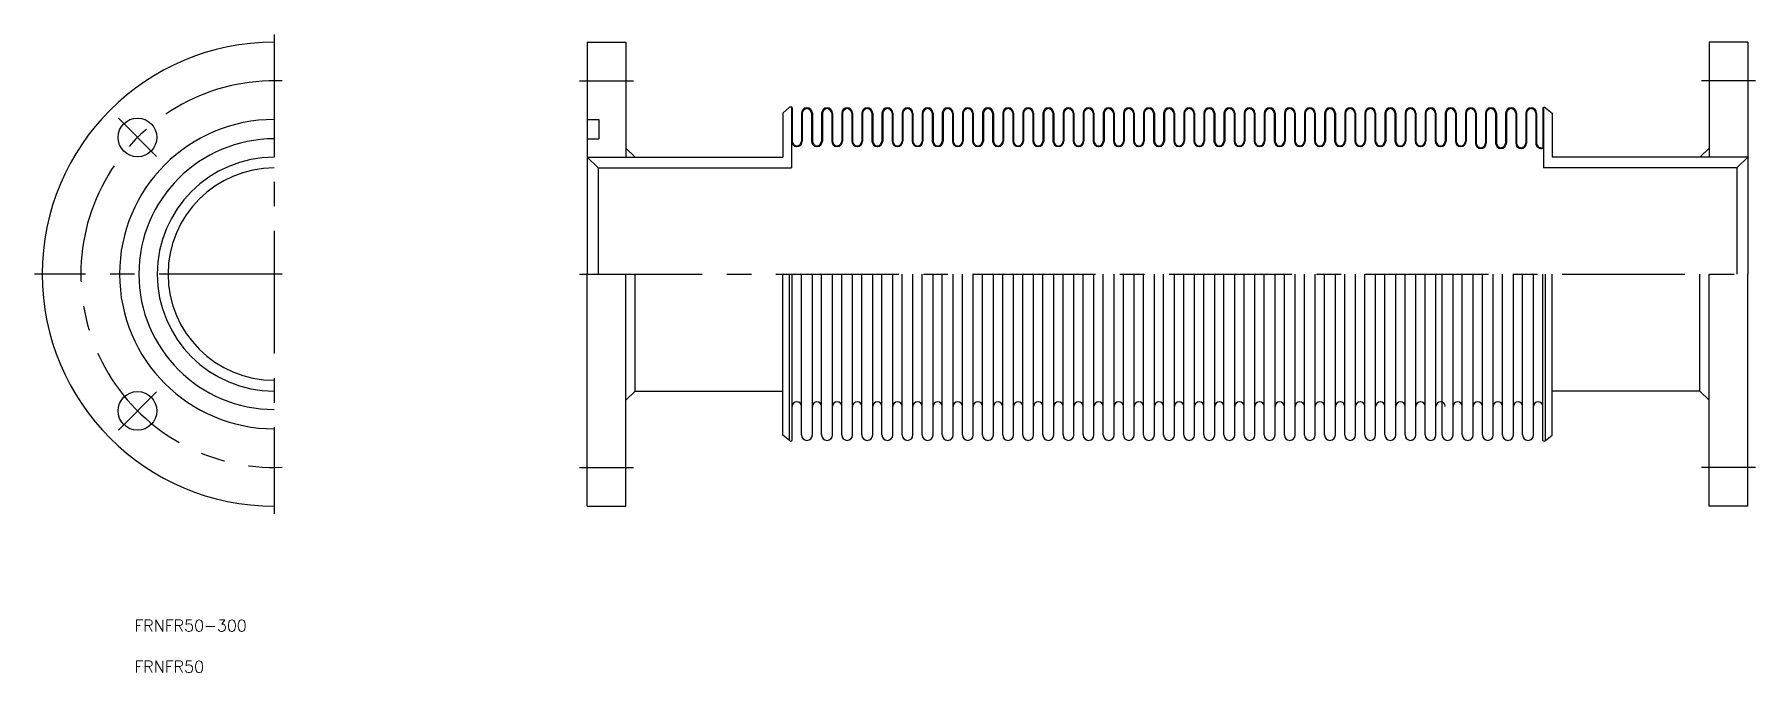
# Model space of a CAD drawing. Extents: x -62 to 383, y -103 to 62.
import ezdxf

# ---------------------------------------------------------------- set-up
doc = ezdxf.new("R2010")
doc.units = 0
doc.linetypes.add('CENTER', pattern=[50.8, 31.75, -6.35, 6.35, -6.35])
doc.layers.get('0').update_dxf_attribs({"linetype": 'CONTINUOUS'})
doc.layers.add('CENTER', color=1, linetype='CENTER')
doc.styles.get("Standard").update_dxf_attribs({"font": 'txt.shx', "height": 3, "bigfont": 'bigfont.shx'})

msp = doc.modelspace()

# ---------------------------------------------------------------- linework, layer by layer
at = {"color": 7, "linetype": 'CONTINUOUS'}
for p, q in [((80.87, 60), (80.87, 0)), ((80.87, 60), (90.87, 60)), ((90.87, 60), (90.87, 30.25)), ((370.87, 60), (370.87, 30.25)), ((380.87, 60), (370.87, 60)), ((380.87, 60), (380.87, 0)), ((380.87, 60), (380.87, 0)), ((133.19, 43.15), (131.43, 41.61)), ((131.43, 41.61), (131.43, 30.25)), ((133.67, 43.13), (133.67, 27.45)), ((133.87, 43), (133.87, 34.4)), ((136.27, 41.6), (136.27, 34.4)), ((136.47, 41.6), (136.47, 34.4)), ((138.87, 41.6), (138.87, 34.4)), ((139.07, 41.6), (139.07, 34.4)), ((141.47, 41.6), (141.47, 34.4)), ((141.67, 41.6), (141.67, 34.4)), ((144.07, 41.6), (144.07, 34.4)), ((144.27, 41.6), (144.27, 34.4)), ((146.67, 41.6), (146.67, 34.4)), ((146.87, 41.6), (146.87, 34.4)), ((149.27, 41.6), (149.27, 34.4)), ((149.47, 41.6), (149.47, 34.4)), ((151.87, 41.6), (151.87, 34.4)), ((152.07, 41.6), (152.07, 34.4)), ((154.47, 41.6), (154.47, 34.4)), ((154.67, 41.6), (154.67, 34.4)), ((157.07, 41.6), (157.07, 34.4)), ((157.27, 41.6), (157.27, 34.4)), ((159.67, 41.6), (159.67, 34.4)), ((159.87, 41.6), (159.87, 34.4)), ((162.27, 41.6), (162.27, 34.4)), ((162.47, 41.6), (162.47, 34.4)), ((164.87, 41.6), (164.87, 34.4)), ((165.07, 41.6), (165.07, 34.4)), ((167.47, 41.6), (167.47, 34.4)), ((167.67, 41.6), (167.67, 34.4)), ((170.07, 41.6), (170.07, 34.4)), ((170.27, 41.6), (170.27, 34.4)), ((172.67, 41.6), (172.67, 34.4)), ((172.87, 41.6), (172.87, 34.4)), ((175.27, 41.6), (175.27, 34.4)), ((175.47, 41.6), (175.47, 34.4)), ((177.87, 41.6), (177.87, 34.4)), ((178.07, 41.6), (178.07, 34.4)), ((180.47, 41.6), (180.47, 34.4)), ((180.67, 41.6), (180.67, 34.4)), ((183.07, 41.6), (183.07, 34.4)), ((183.27, 41.6), (183.27, 34.4)), ((185.67, 41.6), (185.67, 34.4)), ((185.87, 41.6), (185.87, 34.4)), ((188.27, 41.6), (188.27, 34.4)), ((188.47, 41.6), (188.47, 34.4)), ((190.87, 41.6), (190.87, 34.4)), ((191.07, 41.6), (191.07, 34.4)), ((193.47, 41.6), (193.47, 34.4)), ((193.67, 41.6), (193.67, 34.4)), ((196.07, 41.6), (196.07, 34.4)), ((196.27, 41.6), (196.27, 34.4)), ((198.67, 41.6), (198.67, 34.4)), ((198.87, 41.6), (198.87, 34.4)), ((201.27, 41.6), (201.27, 34.4)), ((201.47, 41.6), (201.47, 34.4)), ((203.87, 41.6), (203.87, 34.4)), ((204.07, 41.6), (204.07, 34.4)), ((206.47, 41.6), (206.47, 34.4)), ((206.67, 41.6), (206.67, 34.4)), ((209.07, 41.6), (209.07, 34.4)), ((209.27, 41.6), (209.27, 34.4)), ((211.67, 41.6), (211.67, 34.4)), ((211.87, 41.6), (211.87, 34.4)), ((214.27, 41.6), (214.27, 34.4)), ((214.47, 41.6), (214.47, 34.4)), ((216.87, 41.6), (216.87, 34.4)), ((217.07, 41.6), (217.07, 34.4)), ((219.47, 41.6), (219.47, 34.4)), ((219.67, 41.6), (219.67, 34.4)), ((222.07, 41.6), (222.07, 34.4)), ((222.27, 41.6), (222.27, 34.4)), ((224.67, 41.6), (224.67, 34.4)), ((224.87, 41.6), (224.87, 34.4)), ((227.27, 41.6), (227.27, 34.4)), ((227.47, 41.6), (227.47, 34.4)), ((229.87, 41.6), (229.87, 34.4)), ((230.07, 41.6), (230.07, 34.4)), ((232.47, 41.6), (232.47, 34.4)), ((232.67, 41.6), (232.67, 34.4)), ((235.07, 41.6), (235.07, 34.4)), ((235.27, 41.6), (235.27, 34.4)), ((237.67, 41.6), (237.67, 34.4)), ((237.87, 41.6), (237.87, 34.4)), ((240.27, 41.6), (240.27, 34.4)), ((240.47, 41.6), (240.47, 34.4)), ((242.87, 41.6), (242.87, 34.4)), ((243.07, 41.6), (243.07, 34.4)), ((245.47, 41.6), (245.47, 34.4)), ((245.67, 41.6), (245.67, 34.4)), ((248.07, 41.6), (248.07, 34.4)), ((248.27, 41.6), (248.27, 34.4)), ((250.67, 41.6), (250.67, 34.4)), ((250.87, 41.6), (250.87, 34.4)), ((253.27, 41.6), (253.27, 34.4)), ((253.47, 41.6), (253.47, 34.4)), ((255.87, 41.6), (255.87, 34.4)), ((256.07, 41.6), (256.07, 34.4)), ((258.47, 41.6), (258.47, 34.4)), ((258.67, 41.6), (258.67, 34.4)), ((261.07, 41.6), (261.07, 34.4)), ((261.27, 41.6), (261.27, 34.4)), ((263.67, 41.6), (263.67, 34.4)), ((263.87, 41.6), (263.87, 34.4)), ((266.27, 41.6), (266.27, 34.4)), ((266.47, 41.6), (266.47, 34.4)), ((268.87, 41.6), (268.87, 34.4)), ((269.07, 41.6), (269.07, 34.4)), ((271.47, 41.6), (271.47, 34.4)), ((271.67, 41.6), (271.67, 34.4)), ((274.07, 41.6), (274.07, 34.4)), ((274.27, 41.6), (274.27, 34.4)), ((276.67, 41.6), (276.67, 34.4)), ((276.87, 41.6), (276.87, 34.4)), ((279.27, 41.6), (279.27, 34.4)), ((279.47, 41.6), (279.47, 34.4)), ((281.87, 41.6), (281.87, 34.4)), ((282.07, 41.6), (282.07, 34.4)), ((284.47, 41.6), (284.47, 34.4)), ((284.67, 41.6), (284.67, 34.4)), ((287.07, 41.6), (287.07, 34.4)), ((287.27, 41.6), (287.27, 34.4)), ((289.67, 41.6), (289.67, 34.4)), ((289.87, 41.6), (289.87, 34.4)), ((292.27, 41.6), (292.27, 34.4)), ((292.47, 41.6), (292.47, 34.4)), ((294.87, 41.6), (294.87, 34.4)), ((295.07, 41.6), (295.07, 34.4)), ((297.47, 41.6), (297.47, 34.4)), ((297.67, 41.6), (297.67, 34.4)), ((300.07, 41.6), (300.07, 34.4)), ((300.27, 41.6), (300.27, 34.4)), ((302.67, 41.6), (302.67, 34.4)), ((302.87, 41.6), (302.87, 34.4)), ((305.27, 41.6), (305.27, 34.4)), ((305.47, 41.6), (305.47, 34.4)), ((307.87, 41.6), (307.87, 34.4)), ((308.07, 41.6), (308.07, 34.4)), ((310.47, 41.6), (310.47, 33.9)), ((310.67, 41.6), (310.67, 33.9)), ((313.07, 41.6), (313.07, 33.9)), ((313.27, 41.6), (313.27, 33.9)), ((315.67, 41.6), (315.67, 33.9)), ((315.87, 41.6), (315.87, 33.9)), ((318.27, 41.6), (318.27, 33.9)), ((318.47, 41.6), (318.47, 33.9)), ((320.87, 41.6), (320.87, 33.9)), ((321.07, 41.6), (321.07, 33.9)), ((323.47, 41.6), (323.47, 33.9)), ((323.67, 41.6), (323.67, 33.9)), ((326.07, 41.6), (326.07, 33.9)), ((326.27, 41.6), (326.27, 33.9)), ((327.87, 43), (327.87, 32.77)), ((328.07, 43.13), (328.07, 27.45)), ((328.56, 43), (330.31, 41.61)), ((328.56, 43), (330.31, 41.61)), ((330.31, 41.61), (330.31, 30.25)), ((80.87, 40), (83.87, 40)), ((83.87, 40), (83.87, 35)), ((80.87, 35), (83.87, 35)), ((90.87, 32.61), (93.26, 30.25)), ((370.87, 32.61), (368.49, 30.25)), ((80.87, 30.25), (131.43, 30.25)), ((80.87, 30.25), (83.67, 27.45)), ((83.67, 27.45), (83.67, 0)), ((83.67, 27.45), (133.67, 27.45)), ((378.07, 27.45), (328.07, 27.45)), ((380.87, 30.25), (330.31, 30.25)), ((380.87, 30.25), (378.07, 27.45)), ((378.07, 27.45), (378.07, 0)), ((80.87, -60), (80.87, 0)), ((90.87, -60), (90.87, 0)), ((93.26, -30.25), (93.26, 0)), ((131.43, -41.61), (131.43, 0)), ((133.19, -43), (133.19, 0)), ((133.87, -43), (133.87, 0)), ((136.27, -41.6), (136.27, 0)), ((139.07, -41.6), (139.07, 0)), ((141.47, -41.6), (141.47, 0)), ((144.27, -41.6), (144.27, 0)), ((146.67, -41.6), (146.67, 0)), ((149.47, -41.6), (149.47, 0)), ((151.87, -41.6), (151.87, 0)), ((154.67, -41.6), (154.67, 0)), ((157.07, -41.6), (157.07, 0)), ((159.87, -41.6), (159.87, 0)), ((162.27, -41.6), (162.27, 0)), ((165.07, -41.6), (165.07, 0)), ((167.47, -41.6), (167.47, 0)), ((170.27, -41.6), (170.27, 0)), ((172.67, -41.6), (172.67, 0)), ((175.47, -41.6), (175.47, 0)), ((177.87, -41.6), (177.87, 0)), ((180.67, -41.6), (180.67, 0)), ((183.07, -41.6), (183.07, 0)), ((185.87, -41.6), (185.87, 0)), ((188.27, -41.6), (188.27, 0)), ((191.07, -41.6), (191.07, 0)), ((193.47, -41.6), (193.47, 0)), ((196.27, -41.6), (196.27, 0)), ((198.67, -41.6), (198.67, 0)), ((201.47, -41.6), (201.47, 0)), ((203.87, -41.6), (203.87, 0)), ((206.67, -41.6), (206.67, 0)), ((209.07, -41.6), (209.07, 0)), ((211.87, -41.6), (211.87, 0)), ((214.27, -41.6), (214.27, 0)), ((217.07, -41.6), (217.07, 0)), ((219.47, -41.6), (219.47, 0)), ((222.27, -41.6), (222.27, 0)), ((224.67, -41.6), (224.67, 0)), ((227.47, -41.6), (227.47, 0)), ((229.87, -41.6), (229.87, 0)), ((232.67, -41.6), (232.67, 0)), ((235.07, -41.6), (235.07, 0)), ((237.87, -41.6), (237.87, 0)), ((240.27, -41.6), (240.27, 0)), ((243.07, -41.6), (243.07, 0)), ((245.47, -41.6), (245.47, 0)), ((248.27, -41.6), (248.27, 0)), ((250.67, -41.6), (250.67, 0)), ((253.47, -41.6), (253.47, 0)), ((255.87, -41.6), (255.87, 0)), ((258.67, -41.6), (258.67, 0)), ((261.07, -41.6), (261.07, 0)), ((263.87, -41.6), (263.87, 0)), ((266.27, -41.6), (266.27, 0)), ((269.07, -41.6), (269.07, 0)), ((271.47, -41.6), (271.47, 0)), ((274.27, -41.6), (274.27, 0)), ((276.67, -41.6), (276.67, 0)), ((279.47, -41.6), (279.47, 0)), ((281.87, -41.6), (281.87, 0)), ((284.67, -41.6), (284.67, 0)), ((287.07, -41.6), (287.07, 0)), ((289.87, -41.6), (289.87, 0)), ((292.27, -41.6), (292.27, 0)), ((295.07, -41.6), (295.07, 0)), ((297.47, -41.6), (297.47, 0)), ((300.27, -41.6), (300.27, 0)), ((301.87, -41.6), (301.87, 0)), ((304.67, -41.6), (304.67, 0)), ((307.07, -41.6), (307.07, 0)), ((309.87, -41.6), (309.87, 0)), ((312.27, -41.6), (312.27, 0)), ((315.07, -41.6), (315.07, 0)), ((317.47, -41.6), (317.47, 0)), ((320.27, -41.6), (320.27, 0)), ((322.67, -41.6), (322.67, 0)), ((325.47, -41.6), (325.47, 0)), ((327.87, -43), (327.87, 0)), ((328.56, -43), (328.56, 0)), ((330.31, -41.61), (330.31, 0)), ((368.46, -30.25), (368.46, 0)), ((370.87, -60), (370.87, 0)), ((380.87, -60), (380.87, 0)), ((90.87, -32.61), (93.26, -30.25)), ((93.26, -30.25), (131.43, -30.25)), ((368.46, -30.25), (330.31, -30.25)), ((370.84, -32.61), (368.46, -30.25)), ((133.19, -43), (131.43, -41.61)), ((328.56, -43), (330.31, -41.61)), ((80.87, -60), (90.87, -60)), ((380.87, -60), (370.87, -60))]:
    msp.add_line(p, q, dxfattribs=at)
for centre in [(-35.36, 35.36), (-35.36, -35.36)]:
    msp.add_circle(centre, 5, dxfattribs=at)
for centre, radius, start, end in [((0, 0), 60, 90, 270), ((133.46, 42.75), 0.483, 30.9733, 124.3805), ((137.67, 41.6), 1.4, 0, 180), ((137.67, 41.6), 1.2, 360, 180), ((142.87, 41.6), 1.4, 0, 180), ((142.87, 41.6), 1.2, 360, 180), ((148.07, 41.6), 1.4, 0, 180), ((148.07, 41.6), 1.2, 360, 180), ((153.27, 41.6), 1.4, 0, 180), ((153.27, 41.6), 1.2, 360, 180), ((158.47, 41.6), 1.4, 0, 180), ((158.47, 41.6), 1.2, 360, 180), ((163.67, 41.6), 1.4, 0, 180), ((163.67, 41.6), 1.2, 360, 180), ((168.87, 41.6), 1.4, 0, 180), ((168.87, 41.6), 1.2, 360, 180), ((174.07, 41.6), 1.4, 0, 180), ((174.07, 41.6), 1.2, 360, 180), ((179.27, 41.6), 1.4, 0, 180), ((179.27, 41.6), 1.2, 360, 180), ((184.47, 41.6), 1.4, 0, 180), ((184.47, 41.6), 1.2, 360, 180), ((189.67, 41.6), 1.4, 0, 180), ((189.67, 41.6), 1.2, 360, 180), ((194.87, 41.6), 1.4, 0, 180), ((194.87, 41.6), 1.2, 360, 180), ((200.07, 41.6), 1.4, 0, 180), ((200.07, 41.6), 1.2, 360, 180), ((205.27, 41.6), 1.4, 0, 180), ((205.27, 41.6), 1.2, 360, 180), ((210.47, 41.6), 1.4, 0, 180), ((210.47, 41.6), 1.2, 360, 180), ((215.67, 41.6), 1.4, 0, 180), ((215.67, 41.6), 1.2, 360, 180), ((220.87, 41.6), 1.4, 0, 180), ((220.87, 41.6), 1.2, 360, 180), ((226.07, 41.6), 1.4, 0, 180), ((226.07, 41.6), 1.2, 360, 180), ((231.27, 41.6), 1.4, 0, 180), ((231.27, 41.6), 1.2, 360, 180), ((236.47, 41.6), 1.4, 0, 180), ((236.47, 41.6), 1.2, 360, 180), ((241.67, 41.6), 1.4, 0, 180), ((241.67, 41.6), 1.2, 360, 180), ((246.87, 41.6), 1.4, 0, 180), ((246.87, 41.6), 1.2, 360, 180), ((252.07, 41.6), 1.4, 0, 180), ((252.07, 41.6), 1.2, 360, 180), ((257.27, 41.6), 1.4, 0, 180), ((257.27, 41.6), 1.2, 360, 180), ((262.47, 41.6), 1.4, 0, 180), ((262.47, 41.6), 1.2, 360, 180), ((267.67, 41.6), 1.4, 0, 180), ((267.67, 41.6), 1.2, 360, 180), ((272.87, 41.6), 1.4, 0, 180), ((272.87, 41.6), 1.2, 360, 180), ((278.07, 41.6), 1.4, 0, 180), ((278.07, 41.6), 1.2, 360, 180), ((283.27, 41.6), 1.4, 0, 180), ((283.27, 41.6), 1.2, 360, 180), ((288.47, 41.6), 1.4, 0, 180), ((288.47, 41.6), 1.2, 360, 180), ((293.67, 41.6), 1.4, 0, 180), ((293.67, 41.6), 1.2, 360, 180), ((298.87, 41.6), 1.4, 0, 180), ((298.87, 41.6), 1.2, 360, 180), ((304.07, 41.6), 1.4, 0, 180), ((304.07, 41.6), 1.2, 360, 180), ((309.27, 41.6), 1.4, 0, 180), ((309.27, 41.6), 1.2, 360, 180), ((314.47, 41.6), 1.4, 0, 180), ((314.47, 41.6), 1.2, 360, 180), ((319.67, 41.6), 1.4, 0, 180), ((319.67, 41.6), 1.2, 360, 180), ((324.87, 41.6), 1.4, 0, 180), ((324.87, 41.6), 1.2, 360, 180), ((328.22, 42.69), 0.464, 42.3166, 137.6834), ((0, 0), 40, 90, 270), ((0, 0), 35, 90, 270), ((135.07, 34.4), 1.4, 180, 0), ((135.07, 34.4), 1.2, 180, 0), ((140.27, 34.4), 1.4, 180, 0), ((140.27, 34.4), 1.2, 180, 0), ((145.47, 34.4), 1.4, 180, 0), ((145.47, 34.4), 1.2, 180, 0), ((150.67, 34.4), 1.4, 180, 0), ((150.67, 34.4), 1.2, 180, 0), ((155.87, 34.4), 1.4, 180, 0), ((155.87, 34.4), 1.2, 180, 0), ((161.07, 34.4), 1.4, 180, 0), ((161.07, 34.4), 1.2, 180, 0), ((166.27, 34.4), 1.4, 180, 0), ((166.27, 34.4), 1.2, 180, 0), ((171.47, 34.4), 1.4, 180, 0), ((171.47, 34.4), 1.2, 180, 0), ((176.67, 34.4), 1.4, 180, 0), ((176.67, 34.4), 1.2, 180, 0), ((181.87, 34.4), 1.4, 180, 0), ((181.87, 34.4), 1.2, 180, 0), ((187.07, 34.4), 1.4, 180, 0), ((187.07, 34.4), 1.2, 180, 0), ((192.27, 34.4), 1.4, 180, 0), ((192.27, 34.4), 1.2, 180, 0), ((197.47, 34.4), 1.4, 180, 0), ((197.47, 34.4), 1.2, 180, 0), ((202.67, 34.4), 1.4, 180, 0), ((202.67, 34.4), 1.2, 180, 0), ((207.87, 34.4), 1.4, 180, 0), ((207.87, 34.4), 1.2, 180, 0), ((213.07, 34.4), 1.4, 180, 0), ((213.07, 34.4), 1.2, 180, 0), ((218.27, 34.4), 1.4, 180, 0), ((218.27, 34.4), 1.2, 180, 0), ((223.47, 34.4), 1.4, 180, 0), ((223.47, 34.4), 1.2, 180, 0), ((228.67, 34.4), 1.4, 180, 0), ((228.67, 34.4), 1.2, 180, 0), ((233.87, 34.4), 1.4, 180, 0), ((233.87, 34.4), 1.2, 180, 0), ((239.07, 34.4), 1.4, 180, 0), ((239.07, 34.4), 1.2, 180, 0), ((244.27, 34.4), 1.4, 180, 0), ((244.27, 34.4), 1.2, 180, 0), ((249.47, 34.4), 1.4, 180, 0), ((249.47, 34.4), 1.2, 180, 0), ((254.67, 34.4), 1.4, 180, 0), ((254.67, 34.4), 1.2, 180, 0), ((259.87, 34.4), 1.4, 180, 0), ((259.87, 34.4), 1.2, 180, 0), ((265.07, 34.4), 1.4, 180, 0), ((265.07, 34.4), 1.2, 180, 0), ((270.27, 34.4), 1.4, 180, 0), ((270.27, 34.4), 1.2, 180, 0), ((275.47, 34.4), 1.4, 180, 0), ((275.47, 34.4), 1.2, 180, 0), ((280.67, 34.4), 1.4, 180, 0), ((280.67, 34.4), 1.2, 180, 0), ((285.87, 34.4), 1.4, 180, 0), ((285.87, 34.4), 1.2, 180, 0), ((291.07, 34.4), 1.4, 180, 0), ((291.07, 34.4), 1.2, 180, 0), ((296.27, 34.4), 1.4, 180, 0), ((296.27, 34.4), 1.2, 180, 0), ((301.47, 34.4), 1.4, 180, 0), ((301.47, 34.4), 1.2, 180, 0), ((306.67, 34.4), 1.4, 180, 0), ((306.67, 34.4), 1.2, 180, 0), ((311.87, 33.9), 1.4, 180, 0), ((311.87, 33.9), 1.2, 180, 0), ((317.07, 33.9), 1.4, 180, 0), ((317.07, 33.9), 1.2, 180, 0), ((322.27, 33.9), 1.4, 180, 0), ((322.27, 33.9), 1.2, 180, 0), ((327.47, 33.9), 1.4, 180, 295.3769), ((327.47, 33.9), 1.2, 180, 289.4712), ((0, 0), 30.25, 90, 270), ((0, 0), 27.45, 90, 270), ((135.07, -34.2), 1.2, 0, 180), ((140.27, -34.2), 1.2, 0, 180), ((145.47, -34.2), 1.2, 0, 180), ((150.67, -34.2), 1.2, 0, 180), ((155.87, -34.2), 1.2, 0, 180), ((161.07, -34.2), 1.2, 0, 180), ((166.27, -34.2), 1.2, 0, 180), ((171.47, -34.2), 1.2, 0, 180), ((176.67, -34.2), 1.2, 0, 180), ((181.87, -34.2), 1.2, 0, 180), ((187.07, -34.2), 1.2, 0, 180), ((192.27, -34.2), 1.2, 0, 180), ((197.47, -34.2), 1.2, 0, 180), ((202.67, -34.2), 1.2, 0, 180), ((207.87, -34.2), 1.2, 0, 180), ((213.07, -34.2), 1.2, 0, 180), ((218.27, -34.2), 1.2, 0, 180), ((223.47, -34.2), 1.2, 0, 180), ((228.67, -34.2), 1.2, 0, 180), ((233.87, -34.2), 1.2, 0, 180), ((239.07, -34.2), 1.2, 0, 180), ((244.27, -34.2), 1.2, 0, 180), ((249.47, -34.2), 1.2, 0, 180), ((254.67, -34.2), 1.2, 0, 180), ((259.87, -34.2), 1.2, 0, 180), ((265.07, -34.2), 1.2, 0, 180), ((270.27, -34.2), 1.2, 0, 180), ((275.47, -34.2), 1.2, 0, 180), ((280.67, -34.2), 1.2, 0, 180), ((285.87, -34.2), 1.2, 0, 180), ((291.07, -34.2), 1.2, 0, 180), ((296.27, -34.2), 1.2, 0, 180), ((301.47, -34.2), 1.2, 0, 180), ((305.87, -34.2), 1.2, 0, 180), ((311.07, -34.2), 1.2, 0, 180), ((316.27, -34.2), 1.2, 0, 180), ((321.47, -34.2), 1.2, 0, 180), ((326.67, -34.2), 1.2, 0, 180), ((133.53, -42.69), 0.464, 222.3166, 317.6834), ((137.67, -41.6), 1.4, 180, 0), ((142.87, -41.6), 1.4, 180, 0), ((148.07, -41.6), 1.4, 180, 0), ((153.27, -41.6), 1.4, 180, 0), ((158.47, -41.6), 1.4, 180, 0), ((163.67, -41.6), 1.4, 180, 0), ((168.87, -41.6), 1.4, 180, 0), ((174.07, -41.6), 1.4, 180, 0), ((179.27, -41.6), 1.4, 180, 0), ((184.47, -41.6), 1.4, 180, 0), ((189.67, -41.6), 1.4, 180, 0), ((194.87, -41.6), 1.4, 180, 0), ((200.07, -41.6), 1.4, 180, 0), ((205.27, -41.6), 1.4, 180, 0), ((210.47, -41.6), 1.4, 180, 0), ((215.67, -41.6), 1.4, 180, 0), ((220.87, -41.6), 1.4, 180, 0), ((226.07, -41.6), 1.4, 180, 0), ((231.27, -41.6), 1.4, 180, 0), ((236.47, -41.6), 1.4, 180, 0), ((241.67, -41.6), 1.4, 180, 0), ((246.87, -41.6), 1.4, 180, 0), ((252.07, -41.6), 1.4, 180, 0), ((257.27, -41.6), 1.4, 180, 0), ((262.47, -41.6), 1.4, 180, 0), ((267.67, -41.6), 1.4, 180, 0), ((272.87, -41.6), 1.4, 180, 0), ((278.07, -41.6), 1.4, 180, 0), ((283.27, -41.6), 1.4, 180, 0), ((288.47, -41.6), 1.4, 180, 0), ((293.67, -41.6), 1.4, 180, 0), ((298.87, -41.6), 1.4, 180, 0), ((303.27, -41.6), 1.4, 180, 0), ((308.47, -41.6), 1.4, 180, 0), ((313.67, -41.6), 1.4, 180, 0), ((318.87, -41.6), 1.4, 180, 0), ((324.07, -41.6), 1.4, 180, 0), ((328.22, -42.69), 0.464, 222.3166, 317.6834)]:
    msp.add_arc(centre, radius, start, end, dxfattribs=at)
at = {"layer": 'CENTER', "color": 1, "linetype": 'CENTER'}
for p, q in [((0, 62), (0, -62)), ((78.87, 50), (92.87, 50)), ((382.87, 50), (368.87, 50)), ((-30.41, 30.41), (-40.31, 40.31)), ((2, 0), (-62, 0)), ((78.87, 0), (382.87, 0)), ((-30.41, -30.41), (-40.31, -40.31)), ((78.87, -50), (92.87, -50)), ((382.87, -50), (368.87, -50))]:
    msp.add_line(p, q, dxfattribs=at)
msp.add_arc((0, 0), 50, 87.7082, 272.2918, dxfattribs=at)

# ---------------------------------------------------------------- texts
at = {"color": 7, "linetype": 'CONTINUOUS'}
for s, p in [('FRNFR50-300', (-36.17, -92.4)), ('FRNFR50', (-36.17, -103.05))]:
    msp.add_text(s, height=3, dxfattribs=at).set_placement(p)

doc.saveas('drawing.dxf')
